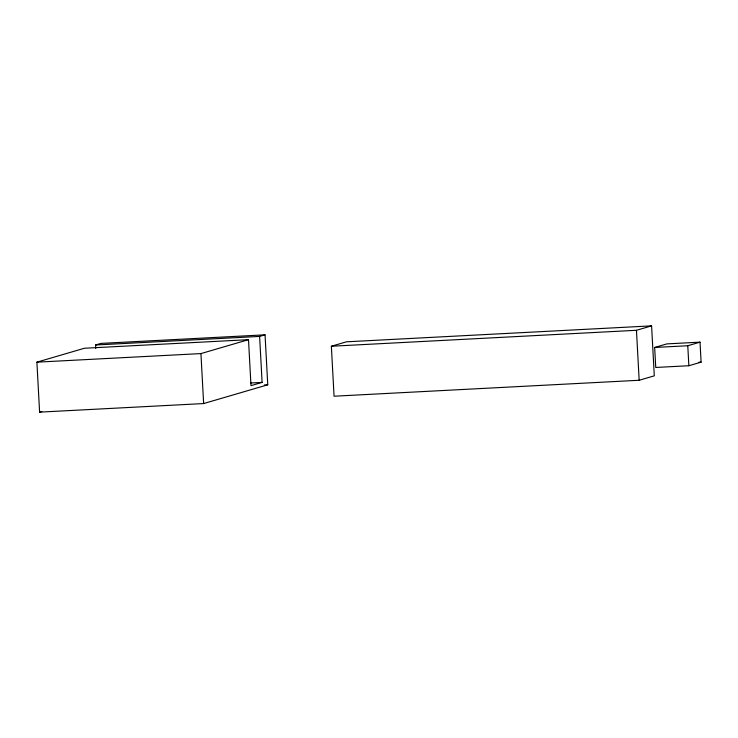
<?xml version="1.0" encoding="UTF-8"?>
<svg xmlns="http://www.w3.org/2000/svg" width="738" height="738" viewBox="0 0 738 738"><rect width="100%" height="100%" fill="white"/><g stroke="black" fill="none" stroke-linecap="round" stroke-linejoin="round"><path stroke-width="1.11" d="M36.9 362.164L84.464 348.244L248.503 339.674L250.985 385.642L262.101 382.395L259.61 336.417L265.053 334.831L267.756 384.802L203.642 403.557L39.603 412.136L36.9 362.164L200.939 353.585L248.503 339.674M95.755 348.447L95.571 344.997L101.014 343.401L265.053 334.831M39.603 412.136L41.817 411.49M331.362 346.242L346.491 341.814L651.589 325.864L654.302 375.836L639.163 380.264L334.065 396.214L331.362 346.242L636.46 330.292L651.589 325.864M654.661 347.469L666.903 343.89L700.021 342.155L701.1 362.146L688.858 365.734L655.75 367.459L654.661 347.469L687.779 345.744L700.021 342.155M95.571 344.997L259.61 336.417M250.625 382.994L262.101 382.395M264.315 384.978L267.756 384.802M698.812 362.266L701.1 362.146M687.779 345.744L688.858 365.734M636.46 330.292L639.163 380.264M200.939 353.585L203.642 403.557"/></g></svg>
